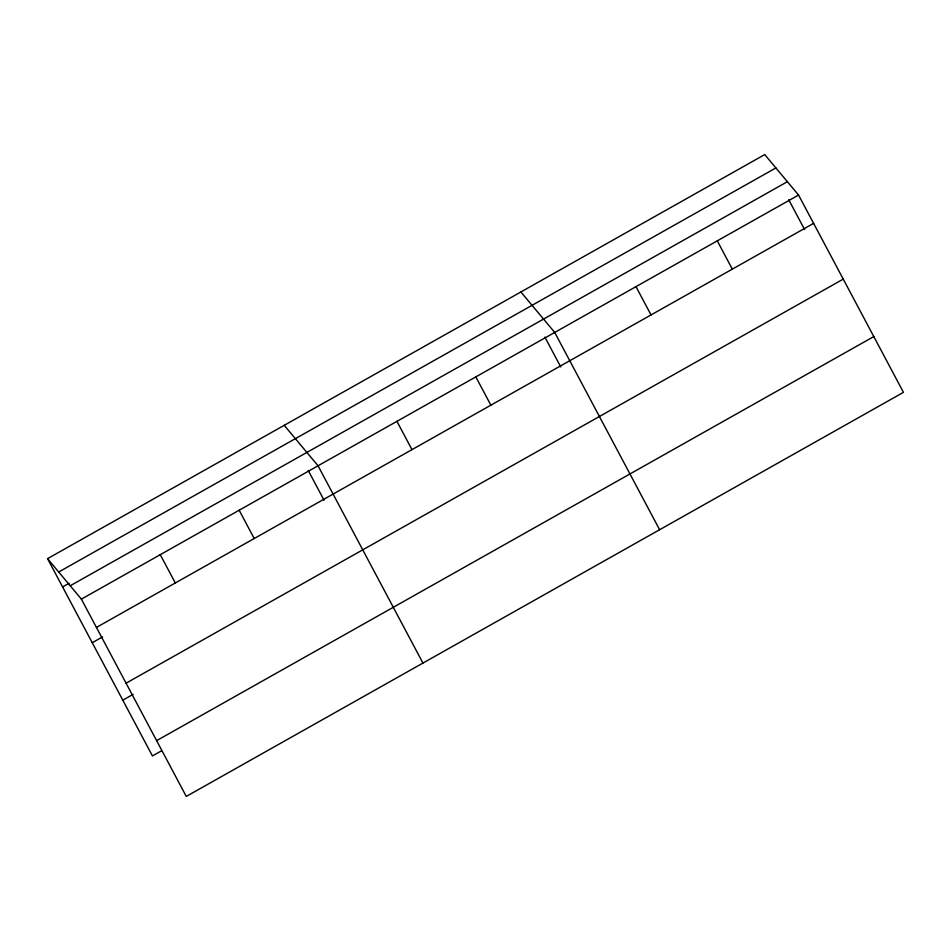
<?xml version="1.0" encoding="UTF-8"?>
<svg xmlns="http://www.w3.org/2000/svg" width="951" height="951" viewBox="0 0 951 951"><rect width="100%" height="100%" fill="white"/><g stroke="black" fill="none" stroke-linecap="round" stroke-linejoin="round"><path stroke-width="1.43" d="M47.55 558.653L764.723 154.585L798.555 195.062L903.45 392.347L186.277 796.415L81.382 599.13L47.55 558.653L152.445 755.938L161.504 750.838M58.712 572.015L775.885 167.947M62.588 586.945L69.054 583.296M70.219 585.768L787.392 181.7M81.382 599.13L798.555 195.062M96.42 627.422L813.592 223.354M92.247 642.71L102.589 636.885M126.079 683.187L843.252 279.118M122.798 700.174L133.14 694.337M156.63 740.639L873.803 336.571M520.886 291.969L554.718 332.446L659.614 529.731M284.218 425.311L318.05 465.788L422.945 663.073M788.724 199.734L804.594 229.571M717.28 240.853L732.318 269.145M635.993 286.655L651.031 314.936M544.887 337.118L560.745 366.955M475.821 376.893L490.871 405.185M396.936 421.341L411.973 449.633M308.219 470.46L324.089 500.285M239.165 510.235L254.202 538.528M160.267 554.683L175.317 582.975"/></g></svg>
